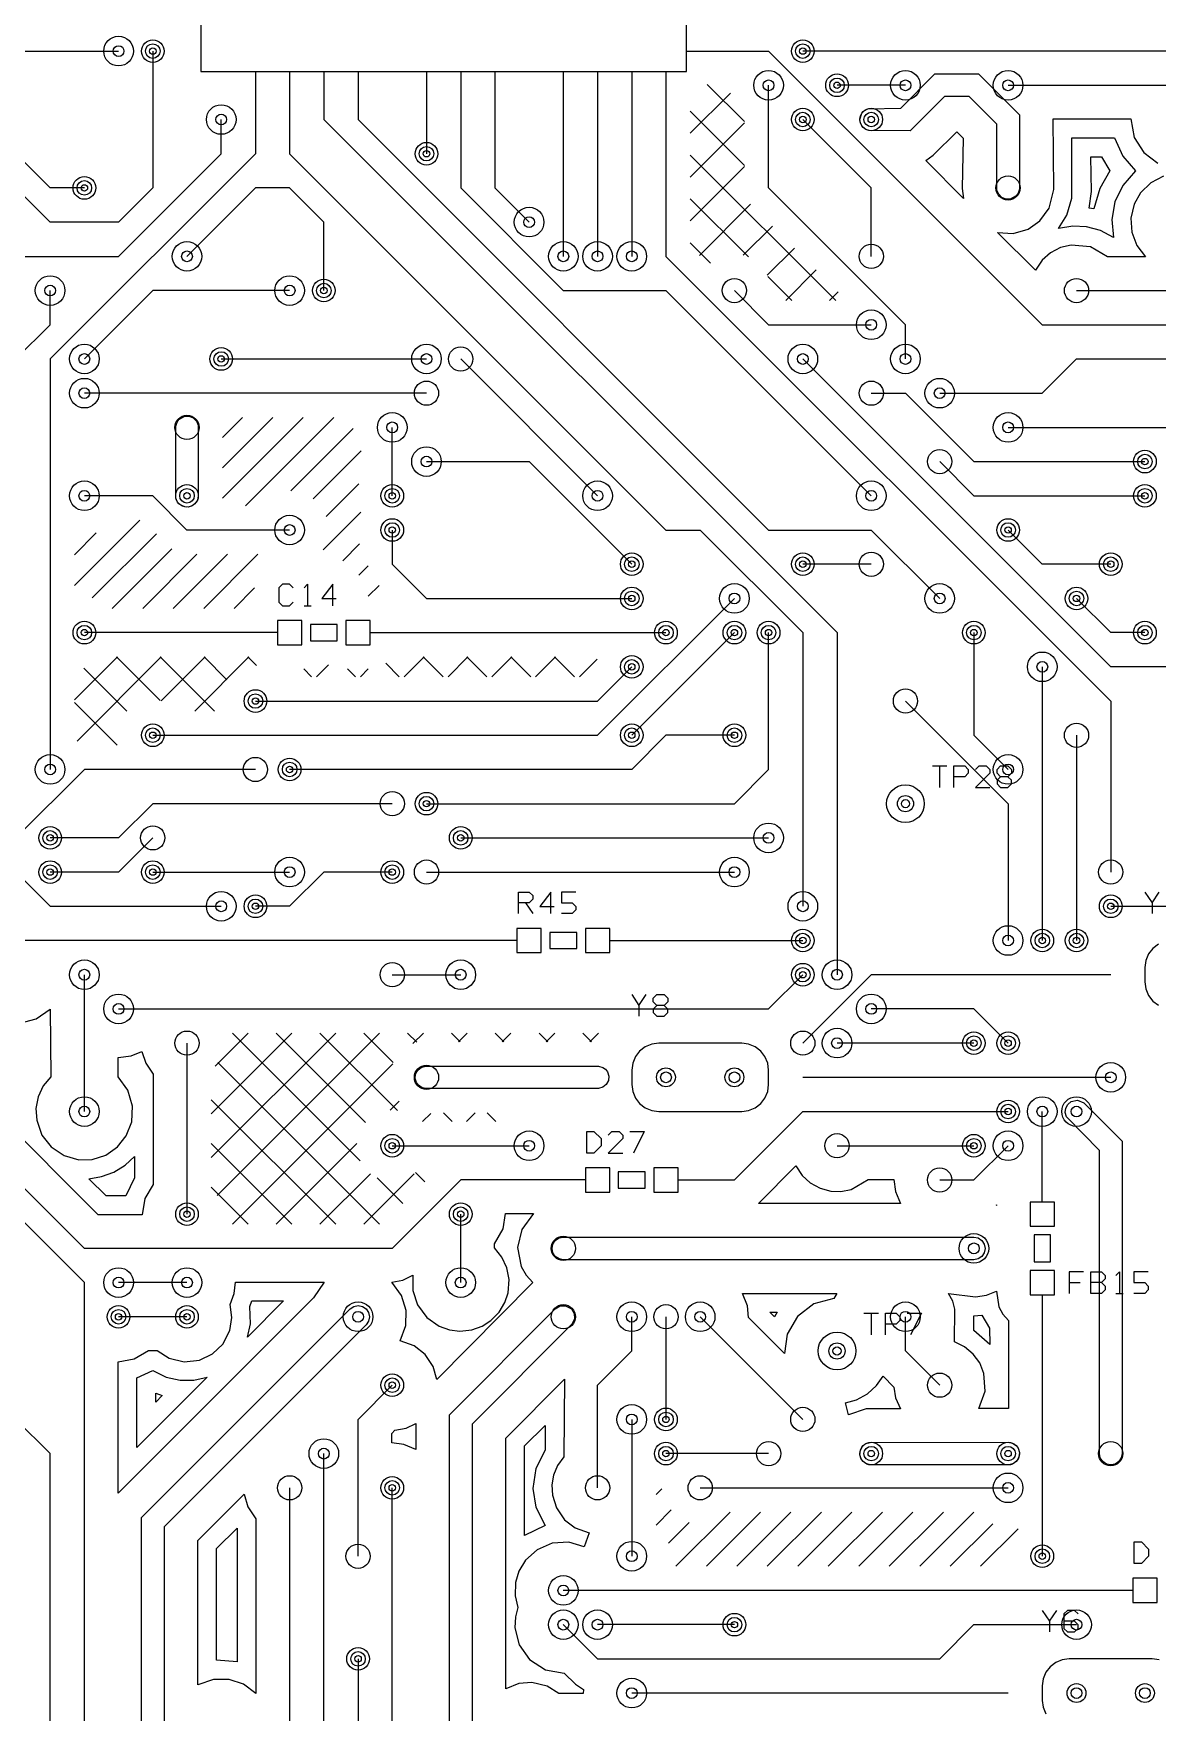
# Model space of a CAD drawing. Extents: x 7 to 280, y 7 to 360.
# Drawn here: x 183.5 to 225.3, y 109.8 to 172.1 of the extents above; entities that cross this region are included whole.
import ezdxf

# ---------------------------------------------------------------- set-up
doc = ezdxf.new("R2010")
doc.units = 0
doc.layers.add('SCORE', color=5, linetype='CONTINUOUS')

msp = doc.modelspace()

# ---------------------------------------------------------------- linework, layer by layer
at = {"layer": 'SCORE'}
for p, q in [((189.738, 188.722), (189.738, 170.688)), ((207.772, 170.688), (207.772, 188.722)), ((182.88, 171.45), (186.69, 171.45)), ((187.96, 171.45), (187.96, 166.37)), ((207.772, 171.45), (209.55, 171.45)), ((209.55, 171.45), (210.82, 171.45)), ((210.82, 171.45), (220.98, 161.29)), ((228.6, 171.45), (212.09, 171.45)), ((189.738, 170.688), (207.772, 170.688)), ((191.77, 170.688), (191.77, 168.91)), ((193.04, 170.688), (193.04, 168.91)), ((194.31, 170.688), (194.31, 168.91)), ((195.58, 170.688), (195.58, 168.91)), ((198.12, 170.688), (198.12, 168.91)), ((199.39, 170.688), (199.39, 168.91)), ((200.66, 170.688), (200.66, 168.91)), ((203.2, 170.688), (203.2, 168.91)), ((204.47, 170.688), (204.47, 168.91)), ((205.74, 170.688), (205.74, 168.91)), ((207.01, 170.688), (207.01, 168.91)), ((208.5375, 170.2158), (209.92, 168.8332)), ((210.82, 166.37), (210.82, 170.18)), ((215.9, 170.18), (213.36, 170.18)), ((215.726, 169.33), (216.996, 170.6)), ((216.996, 170.6), (218.614, 170.6)), ((218.614, 170.6), (220.13, 169.084)), ((219.71, 170.18), (228.6, 170.18)), ((207.91, 168.4022), (209.3996, 169.8918)), ((217.344, 169.76), (216.074, 168.49)), ((218.266, 169.76), (217.344, 169.76)), ((219.29, 168.736), (218.266, 169.76)), ((207.91, 169.2169), (209.92, 167.2069)), ((214.21, 168.91), (214.2808, 169.1433)), ((214.2808, 169.1433), (214.3636, 169.2347)), ((214.3636, 169.2347), (214.5081, 169.3119)), ((214.5081, 169.3119), (215.726, 169.33)), ((220.13, 169.084), (220.128, 166.3288)), ((221.4085, 166.3087), (221.3799, 168.93)), ((221.3799, 168.93), (224.2607, 168.93)), ((224.2607, 168.93), (224.3873, 168.2464)), ((184.15, 165.1), (180.34, 168.91)), ((184.15, 166.37), (181.61, 168.91)), ((190.5, 167.64), (190.5, 168.91)), ((191.77, 168.91), (191.77, 167.64)), ((193.04, 168.91), (193.04, 167.64)), ((194.31, 168.91), (213.36, 149.86)), ((195.58, 168.91), (210.82, 153.67)), ((198.12, 168.91), (198.12, 167.64)), ((199.39, 168.91), (199.39, 166.37)), ((200.66, 168.91), (200.66, 166.37)), ((203.2, 168.91), (203.2, 163.83)), ((204.47, 168.91), (204.47, 163.83)), ((205.74, 168.91), (205.74, 163.83)), ((207.01, 168.91), (207.01, 163.83)), ((207.91, 166.7758), (209.92, 168.7858)), ((214.63, 166.37), (212.09, 168.91)), ((214.2281, 168.7881), (214.21, 168.91)), ((214.3053, 168.6436), (214.2281, 168.7881)), ((214.432, 168.5396), (214.3053, 168.6436)), ((214.5481, 168.4981), (214.432, 168.5396)), ((216.074, 168.49), (214.5481, 168.4981)), ((216.9328, 167.5823), (217.805, 168.4533)), ((217.805, 168.4533), (218.0417, 168.2166)), ((219.2981, 166.2881), (219.29, 168.736)), ((218.0417, 168.2166), (218.0107, 166.343)), ((222.0802, 165.9961), (222.0794, 168.23)), ((222.0794, 168.23), (223.655, 168.23)), ((223.655, 168.23), (223.9669, 167.5439)), ((224.3873, 168.2464), (224.7449, 167.6816)), ((224.7449, 167.6816), (225.2663, 167.295)), ((191.77, 167.64), (184.15, 160.02)), ((186.69, 163.83), (190.5, 167.64)), ((193.04, 167.64), (207.01, 153.67)), ((207.91, 167.5905), (213.3105, 162.19)), ((207.91, 165.1495), (209.92, 167.1595)), ((216.6541, 167.3837), (216.9328, 167.5823)), ((218.0552, 165.9826), (216.6541, 167.3837)), ((222.8068, 166.24), (222.7789, 167.53)), ((222.7789, 167.53), (223.1736, 167.53)), ((223.1736, 167.53), (223.4896, 167.005)), ((223.9669, 167.5439), (224.4421, 167.005)), ((223.4896, 167.005), (223.1145, 166.3493)), ((223.9669, 166.4661), (223.6761, 165.8513)), ((224.4421, 167.005), (223.9669, 166.4661)), ((225.0098, 166.5613), (224.6308, 166.1935)), ((225.4792, 166.8032), (225.0098, 166.5613)), ((185.42, 166.37), (184.15, 166.37)), ((187.96, 166.37), (186.69, 165.1)), ((191.77, 166.37), (189.23, 163.83)), ((193.04, 166.37), (191.77, 166.37)), ((194.31, 165.1), (193.04, 166.37)), ((199.39, 166.37), (203.2, 162.56)), ((200.66, 166.37), (201.93, 165.1)), ((207.91, 165.9642), (210.0684, 163.8058)), ((215.9, 161.29), (210.82, 166.37)), ((214.63, 163.83), (214.63, 166.37)), ((218.0107, 166.343), (218.0552, 165.9826)), ((219.3608, 166.1367), (219.2981, 166.2881)), ((219.4767, 166.0208), (219.3608, 166.1367)), ((219.6281, 165.9581), (219.4767, 166.0208)), ((219.7919, 165.9581), (219.6281, 165.9581)), ((220.007, 166.073), (219.7919, 165.9581)), ((220.0804, 166.172), (220.007, 166.073)), ((220.128, 166.3288), (220.0804, 166.172)), ((221.2369, 165.6234), (221.4085, 166.3087)), ((221.8885, 165.3641), (222.0802, 165.9961)), ((222.7183, 165.6239), (222.8068, 166.24)), ((223.1145, 166.3493), (222.8984, 165.5906)), ((223.6761, 165.8513), (223.5623, 165.1957)), ((224.6308, 166.1935), (224.3873, 165.7636)), ((208.2498, 163.863), (210.1533, 165.7664)), ((220.8925, 165.1493), (221.2369, 165.6234)), ((221.5773, 164.8632), (221.8885, 165.3641)), ((222.8984, 165.5906), (222.7183, 165.6239)), ((223.5623, 165.1957), (223.6278, 164.5242)), ((224.3873, 165.7636), (224.2667, 165.2495)), ((224.2667, 165.2495), (224.3005, 164.7225)), ((186.69, 165.1), (184.15, 165.1)), ((194.31, 162.56), (194.31, 165.1)), ((209.8814, 163.8681), (210.9652, 164.952)), ((219.3226, 164.7152), (219.9034, 164.6815)), ((220.7258, 163.3119), (219.3226, 164.7152)), ((219.9034, 164.6815), (220.4566, 164.8431)), ((220.4566, 164.8431), (220.8925, 165.1493)), ((222.1102, 164.9555), (221.5773, 164.8632)), ((222.6239, 164.9302), (222.1102, 164.9555)), ((223.1433, 164.787), (222.6239, 164.9302)), ((223.6278, 164.5242), (223.1433, 164.787)), ((224.3005, 164.7225), (224.4858, 164.228)), ((207.91, 164.3378), (208.6671, 163.5807)), ((210.772, 163.1325), (211.7784, 164.1388)), ((221.2835, 163.958), (220.976, 163.6849)), ((221.6567, 164.1527), (221.2835, 163.958)), ((222.0566, 164.2485), (221.6567, 164.1527)), ((222.7691, 164.1783), (222.0566, 164.2485)), ((223.4015, 163.81), (222.7691, 164.1783)), ((224.4858, 164.228), (224.8054, 163.81)), ((182.06, 163.83), (184.15, 163.83)), ((184.15, 163.83), (186.69, 163.83)), ((207.01, 163.83), (223.52, 147.32)), ((211.4559, 162.19), (212.5916, 163.3256)), ((220.976, 163.6849), (220.7258, 163.3119)), ((224.8054, 163.81), (223.4015, 163.81)), ((210.7958, 163.0784), (211.6842, 162.19)), ((184.15, 161.29), (184.15, 162.56)), ((187.96, 162.56), (185.42, 160.02)), ((193.04, 162.56), (187.96, 162.56)), ((203.2, 162.56), (207.01, 162.56)), ((207.01, 162.56), (214.63, 154.94)), ((209.55, 162.56), (210.82, 161.29)), ((213.0823, 162.19), (213.4047, 162.5125)), ((222.25, 162.56), (229.87, 162.56)), ((182.88, 160.02), (184.15, 161.29)), ((210.82, 161.29), (214.63, 161.29)), ((215.9, 160.02), (215.9, 161.29)), ((220.98, 161.29), (233.68, 161.29)), ((184.15, 160.02), (184.15, 144.78)), ((190.5, 160.02), (198.12, 160.02)), ((199.39, 160.02), (204.47, 154.94)), ((223.52, 148.59), (212.09, 160.02)), ((220.98, 158.75), (222.25, 160.02)), ((222.25, 160.02), (226.06, 160.02)), ((198.12, 158.75), (185.42, 158.75)), ((214.63, 158.75), (215.9, 158.75)), ((215.9, 158.75), (218.44, 156.21)), ((217.17, 158.75), (220.98, 158.75)), ((188.8596, 157.678), (188.933, 157.777)), ((188.933, 157.777), (189.1481, 157.8919)), ((189.1481, 157.8919), (189.3119, 157.8919)), ((189.3119, 157.8919), (189.4633, 157.8292)), ((189.4633, 157.8292), (189.5792, 157.7133)), ((189.5792, 157.7133), (189.6419, 157.5619)), ((190.5433, 157.1088), (191.2845, 157.85)), ((190.5465, 154.8493), (193.5472, 157.85)), ((190.5468, 155.9809), (192.4159, 157.85)), ((191.3986, 154.57), (194.6786, 157.85)), ((188.812, 157.5212), (188.8596, 157.678)), ((188.8181, 154.8581), (188.812, 157.5212)), ((189.6419, 157.5619), (189.65, 154.94)), ((193.079, 155.119), (195.401, 157.441)), ((196.85, 154.94), (196.85, 157.48)), ((219.71, 157.48), (226.06, 157.48)), ((193.9161, 154.8247), (195.6953, 156.6039)), ((198.12, 156.21), (201.93, 156.21)), ((201.93, 156.21), (205.74, 152.4)), ((217.17, 156.21), (218.44, 154.94)), ((218.44, 156.21), (224.79, 156.21)), ((194.3984, 154.1757), (195.6079, 155.3851)), ((187.96, 154.94), (185.42, 154.94)), ((189.23, 153.67), (187.96, 154.94)), ((188.8808, 154.7067), (188.8181, 154.8581)), ((188.9967, 154.5908), (188.8808, 154.7067)), ((189.1481, 154.5281), (188.9967, 154.5908)), ((189.527, 154.643), (189.428, 154.5696)), ((189.618, 154.7793), (189.527, 154.643)), ((189.65, 154.94), (189.618, 154.7793)), ((218.44, 154.94), (224.79, 154.94)), ((185.05, 151.6155), (187.4745, 154.04)), ((189.2712, 154.522), (189.1481, 154.5281)), ((189.428, 154.5696), (189.2712, 154.522)), ((194.2894, 152.9353), (195.6815, 154.3274)), ((185.05, 152.7469), (185.8629, 153.5598)), ((185.7126, 151.1468), (188.0965, 153.5307)), ((193.04, 153.67), (189.23, 153.67)), ((196.85, 153.67), (196.85, 152.4)), ((207.01, 153.67), (208.28, 153.67)), ((208.28, 153.67), (212.09, 149.86)), ((210.82, 153.67), (214.63, 153.67)), ((214.63, 153.67), (217.17, 151.13)), ((220.98, 152.4), (219.71, 153.67)), ((186.4572, 150.76), (188.6662, 152.969)), ((187.5886, 150.76), (189.5986, 152.77)), ((188.72, 150.76), (190.73, 152.77)), ((189.8513, 150.76), (191.8613, 152.77)), ((195.0126, 152.5272), (195.6368, 153.1513)), ((195.6093, 151.9925), (195.9527, 152.3359)), ((196.85, 152.4), (198.12, 151.13)), ((214.63, 152.4), (212.09, 152.4)), ((223.52, 152.4), (220.98, 152.4)), ((190.9827, 150.76), (191.74, 151.5173)), ((192.7733, 151.66), (192.64, 151.5267)), ((192.64, 151.5267), (192.64, 150.9933)), ((193.04, 151.66), (192.7733, 151.66)), ((193.1733, 151.5267), (193.04, 151.66)), ((193.5733, 151.5267), (193.7067, 151.66)), ((193.7067, 151.66), (193.7067, 150.86)), ((194.64, 151.66), (194.24, 151.1267)), ((194.64, 150.86), (194.64, 151.66)), ((195.9582, 151.21), (196.3627, 151.6145)), ((192.64, 150.9933), (192.7733, 150.86)), ((192.7733, 150.86), (193.04, 150.86)), ((193.04, 150.86), (193.1733, 150.9933)), ((193.5733, 150.86), (193.84, 150.86)), ((194.24, 151.1267), (194.7733, 151.1267)), ((198.12, 151.13), (205.74, 151.13)), ((204.47, 146.05), (209.55, 151.13)), ((223.52, 149.86), (222.25, 151.13)), ((193.49, 150.31), (192.59, 150.31)), ((192.59, 150.31), (192.59, 149.41)), ((193.49, 149.41), (193.49, 150.31)), ((196.03, 150.31), (195.13, 150.31)), ((195.13, 150.31), (195.13, 149.41)), ((196.03, 149.41), (196.03, 150.31)), ((190.5, 149.86), (185.42, 149.86)), ((192.59, 149.86), (190.5, 149.86)), ((194.81, 150.16), (193.81, 150.16)), ((193.81, 150.16), (193.81, 149.56)), ((194.81, 149.56), (194.81, 150.16)), ((196.03, 149.86), (198.12, 149.86)), ((198.12, 149.86), (207.01, 149.86)), ((205.74, 146.05), (209.55, 149.86)), ((210.82, 144.78), (210.82, 149.86)), ((212.09, 149.86), (212.09, 139.7)), ((213.36, 149.86), (213.36, 137.16)), ((218.44, 149.86), (218.44, 146.05)), ((224.79, 149.86), (223.52, 149.86)), ((192.59, 149.41), (193.49, 149.41)), ((193.81, 149.56), (194.81, 149.56)), ((195.13, 149.41), (196.03, 149.41)), ((185.05, 147.3615), (186.6485, 148.96)), ((185.147, 145.8322), (188.2748, 148.96)), ((185.4046, 148.5407), (186.9951, 146.9502)), ((186.6116, 148.96), (188.2302, 147.3414)), ((188.238, 148.96), (190.248, 146.95)), ((188.273, 147.3319), (189.9012, 148.96)), ((189.5175, 146.95), (191.5275, 148.96)), ((189.8643, 148.96), (190.7136, 148.1107)), ((191.4907, 148.96), (191.8117, 148.639)), ((193.5637, 148.5133), (193.857, 148.22)), ((194.0402, 148.22), (194.4802, 148.66)), ((195.1933, 148.51), (195.4833, 148.22)), ((195.6665, 148.22), (195.9565, 148.51)), ((196.6086, 148.7211), (197.1097, 148.22)), ((197.2929, 148.22), (198.0329, 148.96)), ((197.996, 148.96), (198.736, 148.22)), ((198.9192, 148.22), (199.6592, 148.96)), ((199.6224, 148.96), (200.3624, 148.22)), ((200.5456, 148.22), (201.2856, 148.96)), ((201.2487, 148.96), (201.9887, 148.22)), ((202.1719, 148.22), (202.9119, 148.96)), ((202.8751, 148.96), (203.6151, 148.22)), ((203.7983, 148.22), (204.4511, 148.8728)), ((204.47, 147.32), (205.74, 148.59)), ((220.98, 148.59), (220.98, 138.43)), ((232.41, 148.59), (223.52, 148.59)), ((176.53, 147.32), (184.15, 139.7)), ((185.05, 147.2689), (186.6389, 145.68)), ((191.77, 147.32), (204.47, 147.32)), ((215.9, 147.32), (219.71, 143.51)), ((223.52, 147.32), (223.52, 140.97)), ((187.96, 146.05), (204.47, 146.05)), ((207.01, 146.05), (205.74, 144.78)), ((209.55, 146.05), (207.01, 146.05)), ((218.44, 146.05), (219.71, 144.78)), ((222.25, 146.05), (222.25, 138.43)), ((185.42, 144.78), (182.88, 142.24)), ((191.77, 144.78), (185.42, 144.78)), ((205.74, 144.78), (193.04, 144.78)), ((209.55, 143.51), (210.82, 144.78)), ((216.9, 144.91), (217.4333, 144.91)), ((217.1667, 144.91), (217.1667, 144.11)), ((217.7, 144.11), (217.7, 144.91)), ((217.7, 144.91), (218.1, 144.91)), ((218.1, 144.91), (218.2333, 144.7767)), ((218.2333, 144.6433), (218.1, 144.51)), ((218.2333, 144.7767), (218.2333, 144.6433)), ((218.5, 144.7767), (218.6333, 144.91)), ((219.0333, 144.6433), (218.5, 144.11)), ((218.6333, 144.91), (218.9, 144.91)), ((218.9, 144.91), (219.0333, 144.7767)), ((219.0333, 144.7767), (219.0333, 144.6433)), ((219.3, 144.7767), (219.4333, 144.91)), ((219.3, 144.6433), (219.3, 144.7767)), ((219.4333, 144.51), (219.3, 144.6433)), ((219.4333, 144.91), (219.7, 144.91)), ((219.7, 144.91), (219.8333, 144.7767)), ((219.8333, 144.6433), (219.7, 144.51)), ((219.8333, 144.7767), (219.8333, 144.6433)), ((218.1, 144.51), (217.7, 144.51)), ((218.5, 144.11), (219.0333, 144.11)), ((219.4333, 144.51), (219.3, 144.3767)), ((219.3, 144.3767), (219.3, 144.2433)), ((219.3, 144.2433), (219.4333, 144.11)), ((219.7, 144.51), (219.4333, 144.51)), ((219.4333, 144.11), (219.7, 144.11)), ((219.8333, 144.3767), (219.7, 144.51)), ((219.7, 144.11), (219.8333, 144.2433)), ((219.8333, 144.2433), (219.8333, 144.3767)), ((187.96, 143.51), (186.69, 142.24)), ((196.85, 143.51), (187.96, 143.51)), ((198.12, 143.51), (209.55, 143.51)), ((219.71, 143.51), (219.71, 138.43)), ((186.69, 142.24), (184.15, 142.24)), ((187.96, 142.24), (186.69, 140.97)), ((199.39, 142.24), (210.82, 142.24)), ((186.69, 140.97), (184.15, 140.97)), ((187.96, 140.97), (193.04, 140.97)), ((194.31, 140.97), (193.04, 139.7)), ((196.85, 140.97), (194.31, 140.97)), ((198.12, 140.97), (209.55, 140.97)), ((184.15, 139.7), (190.5, 139.7)), ((193.04, 139.7), (191.77, 139.7)), ((201.53, 139.43), (201.53, 140.23)), ((201.53, 140.23), (201.93, 140.23)), ((201.93, 139.83), (201.53, 139.83)), ((201.7967, 139.83), (202.0633, 139.43)), ((201.93, 140.23), (202.0633, 140.0967)), ((202.0633, 139.9633), (201.93, 139.83)), ((202.0633, 140.0967), (202.0633, 139.9633)), ((202.73, 140.23), (202.33, 139.6967)), ((202.33, 139.6967), (202.8633, 139.6967)), ((202.73, 139.43), (202.73, 140.23)), ((203.6633, 140.23), (203.13, 140.23)), ((203.13, 140.23), (203.13, 139.83)), ((203.13, 139.83), (203.53, 139.83)), ((203.53, 139.83), (203.6633, 139.6967)), ((203.6633, 139.6967), (203.6633, 139.5633)), ((223.52, 139.7), (226.06, 139.7)), ((224.79, 140.23), (225.0567, 139.83)), ((225.0567, 139.83), (225.3233, 140.23)), ((225.0567, 139.83), (225.0567, 139.43)), ((203.53, 139.43), (203.13, 139.43)), ((203.6633, 139.5633), (203.53, 139.43)), ((185.42, 125.73), (172.72, 138.43)), ((199.39, 138.43), (176.53, 138.43)), ((201.48, 138.43), (199.39, 138.43)), ((202.38, 138.88), (201.48, 138.88)), ((201.48, 138.88), (201.48, 137.98)), ((202.38, 137.98), (202.38, 138.88)), ((203.7, 138.73), (202.7, 138.73)), ((202.7, 138.73), (202.7, 138.13)), ((203.7, 138.13), (203.7, 138.73)), ((204.92, 138.88), (204.02, 138.88)), ((204.02, 138.88), (204.02, 137.98)), ((204.92, 137.98), (204.92, 138.88)), ((204.92, 138.43), (207.01, 138.43)), ((207.01, 138.43), (212.09, 138.43)), ((201.48, 137.98), (202.38, 137.98)), ((202.7, 138.13), (203.7, 138.13)), ((204.02, 137.98), (204.92, 137.98)), ((224.924, 137.93), (224.8241, 137.6888)), ((225.0829, 138.1371), (224.924, 137.93)), ((225.29, 138.296), (225.0829, 138.1371)), ((185.42, 132.08), (185.42, 137.16)), ((196.85, 137.16), (199.39, 137.16)), ((210.82, 135.89), (212.09, 137.16)), ((214.63, 137.16), (212.09, 134.62)), ((223.52, 137.16), (214.63, 137.16)), ((224.8241, 137.6888), (224.79, 137.43)), ((224.79, 137.43), (224.79, 136.89)), ((224.79, 136.89), (224.8241, 136.6312)), ((224.8241, 136.6312), (224.924, 136.39)), ((185.42, 127), (176.53, 135.89)), ((183.6249, 135.5219), (184.15, 135.8854)), ((184.15, 135.8854), (184.17, 133.3745)), ((186.69, 135.89), (210.82, 135.89)), ((205.74, 136.42), (206.0067, 136.02)), ((206.0067, 136.02), (206.2733, 136.42)), ((206.0067, 136.02), (206.0067, 135.62)), ((206.54, 136.2867), (206.6733, 136.42)), ((206.54, 136.1533), (206.54, 136.2867)), ((206.6733, 136.02), (206.54, 136.1533)), ((206.6733, 136.02), (206.54, 135.8867)), ((206.54, 135.8867), (206.54, 135.7533)), ((206.6733, 136.42), (206.94, 136.42)), ((206.94, 136.02), (206.6733, 136.02)), ((206.94, 136.42), (207.0733, 136.2867)), ((207.0733, 136.1533), (206.94, 136.02)), ((207.0733, 135.8867), (206.94, 136.02)), ((207.0733, 136.2867), (207.0733, 136.1533)), ((207.0733, 135.7533), (207.0733, 135.8867)), ((218.44, 135.89), (214.63, 135.89)), ((219.71, 134.62), (218.44, 135.89)), ((224.924, 136.39), (225.0829, 136.1829)), ((225.0829, 136.1829), (225.29, 136.024)), ((185.9378, 128.25), (178.8079, 135.3799)), ((183.0295, 135.3667), (183.6249, 135.5219)), ((206.54, 135.7533), (206.6733, 135.62)), ((206.6733, 135.62), (206.94, 135.62)), ((206.94, 135.62), (207.0733, 135.7533)), ((190.13, 130.3694), (194.7506, 134.99)), ((190.13, 131.9957), (193.1243, 134.99)), ((190.2782, 133.7703), (191.4979, 134.99)), ((190.3519, 128.9649), (196.377, 134.99)), ((190.9133, 134.99), (195.6569, 130.2464)), ((192.5397, 134.99), (195.854, 131.6757)), ((194.166, 134.99), (197.0403, 132.1157)), ((195.7924, 134.99), (196.886, 133.8964)), ((197.4187, 134.99), (197.7584, 134.6503)), ((197.6144, 134.6011), (198.0033, 134.99)), ((199.045, 134.99), (199.3671, 134.668)), ((199.3076, 134.668), (199.6297, 134.99)), ((200.6714, 134.99), (200.9934, 134.668)), ((200.934, 134.668), (201.256, 134.99)), ((202.2977, 134.99), (202.6198, 134.668)), ((202.5603, 134.668), (202.8824, 134.99)), ((203.9241, 134.99), (204.2461, 134.668)), ((204.1867, 134.668), (204.5087, 134.99)), ((186.67, 134.0907), (187.1534, 134.1511)), ((186.67, 133.3745), (186.67, 134.0907)), ((187.1534, 134.1511), (187.5583, 134.3139)), ((187.5583, 134.3139), (187.7031, 133.8734)), ((189.23, 134.62), (189.23, 128.27)), ((205.874, 134.12), (205.7741, 133.8788)), ((206.0329, 134.3271), (205.874, 134.12)), ((206.24, 134.486), (206.0329, 134.3271)), ((206.4812, 134.5859), (206.24, 134.486)), ((206.74, 134.62), (206.4812, 134.5859)), ((209.82, 134.62), (206.74, 134.62)), ((210.0788, 134.5859), (209.82, 134.62)), ((210.32, 134.486), (210.0788, 134.5859)), ((210.5271, 134.3271), (210.32, 134.486)), ((210.686, 134.12), (210.5271, 134.3271)), ((210.7859, 133.8788), (210.686, 134.12)), ((218.44, 134.62), (213.36, 134.62)), ((187.7031, 133.8734), (187.98, 133.4685)), ((187.98, 133.4685), (187.98, 129.3768)), ((190.3736, 133.9034), (196.377, 127.9)), ((190.9133, 127.9), (196.8689, 133.8556)), ((197.702, 133.3088), (197.7181, 133.4719)), ((197.7181, 133.4719), (197.7953, 133.6164)), ((197.7953, 133.6164), (197.922, 133.7204)), ((197.922, 133.7204), (198.0788, 133.768)), ((198.0788, 133.768), (204.5112, 133.768)), ((204.5112, 133.768), (204.668, 133.7204)), ((204.668, 133.7204), (204.767, 133.647)), ((204.767, 133.647), (204.8404, 133.548)), ((204.8404, 133.548), (204.888, 133.3912)), ((204.888, 133.3912), (204.8719, 133.2281)), ((205.7741, 133.8788), (205.74, 133.62)), ((205.74, 133.62), (205.74, 133.08)), ((210.82, 133.62), (210.7859, 133.8788)), ((210.82, 133.08), (210.82, 133.62)), ((183.8905, 133.0282), (183.706, 132.6281)), ((184.17, 133.3745), (183.8905, 133.0282)), ((187.035, 132.8737), (186.67, 133.3745)), ((187.208, 132.2832), (187.035, 132.8737)), ((197.7496, 133.152), (197.702, 133.3088)), ((197.823, 133.053), (197.7496, 133.152)), ((197.9593, 132.962), (197.823, 133.053)), ((198.12, 132.93), (197.9593, 132.962)), ((204.5112, 132.932), (198.12, 132.93)), ((204.668, 132.9796), (204.5112, 132.932)), ((204.7947, 133.0836), (204.668, 132.9796)), ((204.8719, 133.2281), (204.7947, 133.0836)), ((205.74, 133.08), (205.7741, 132.8212)), ((205.7741, 132.8212), (205.874, 132.58)), ((210.686, 132.58), (210.7859, 132.8212)), ((210.7859, 132.8212), (210.82, 133.08)), ((212.09, 133.35), (223.52, 133.35)), ((183.706, 132.6281), (183.6242, 132.1952)), ((183.6242, 132.1952), (183.65, 131.7554)), ((187.1795, 131.7025), (187.208, 132.2832)), ((190.13, 132.5206), (194.7506, 127.9)), ((196.7667, 132.127), (197.1027, 132.4631)), ((205.874, 132.58), (206.0329, 132.3729)), ((206.0329, 132.3729), (206.24, 132.214)), ((206.24, 132.214), (206.4812, 132.1141)), ((210.0788, 132.1141), (210.32, 132.214)), ((210.32, 132.214), (210.5271, 132.3729)), ((210.5271, 132.3729), (210.686, 132.58)), ((221.832, 132.0388), (221.8481, 132.2019)), ((221.8481, 132.2019), (221.9253, 132.3464)), ((221.9253, 132.3464), (222.052, 132.4504)), ((222.052, 132.4504), (222.2912, 132.498)), ((222.2912, 132.498), (222.5164, 132.4047)), ((222.5164, 132.4047), (223.94, 130.984)), ((183.65, 131.7554), (183.8458, 131.208)), ((186.9772, 131.1781), (187.1795, 131.7025)), ((197.976, 131.71), (198.2755, 132.0094)), ((198.7522, 132.0302), (199.0724, 131.71)), ((199.6024, 131.71), (199.9229, 132.0306)), ((200.378, 132.0307), (200.6987, 131.71)), ((206.4812, 132.1141), (206.74, 132.08)), ((206.74, 132.08), (209.82, 132.08)), ((209.55, 129.54), (212.09, 132.08)), ((209.82, 132.08), (210.0788, 132.1141)), ((212.09, 132.08), (219.71, 132.08)), ((220.98, 130.81), (220.98, 132.08)), ((221.8796, 131.882), (221.832, 132.0388)), ((223.1, 130.636), (221.8796, 131.882)), ((183.8458, 131.208), (184.1916, 130.7649)), ((186.6484, 130.7649), (186.9772, 131.1781)), ((190.13, 130.8943), (193.1243, 127.9)), ((192.5397, 127.9), (195.533, 130.8933)), ((204.07, 130.54), (204.07, 131.34)), ((204.07, 131.34), (204.3367, 131.34)), ((204.3367, 131.34), (204.6033, 131.0733)), ((204.6033, 131.0733), (204.6033, 130.8067)), ((204.87, 131.2067), (205.0033, 131.34)), ((205.4033, 131.0733), (204.87, 130.54)), ((205.0033, 131.34), (205.27, 131.34)), ((205.27, 131.34), (205.4033, 131.2067)), ((205.4033, 131.2067), (205.4033, 131.0733)), ((205.67, 131.34), (206.2033, 131.34)), ((206.2033, 131.34), (205.8033, 130.54)), ((223.94, 130.984), (223.94, 119.38)), ((184.1916, 130.7649), (184.6751, 130.4419)), ((184.6751, 130.4419), (185.2168, 130.292)), ((185.2168, 130.292), (185.7107, 130.3041)), ((185.7107, 130.3041), (186.2137, 130.465)), ((186.2137, 130.465), (186.6484, 130.7649)), ((186.9305, 130.0886), (187.28, 130.4105)), ((187.28, 130.4105), (187.28, 129.6159)), ((196.85, 130.81), (201.93, 130.81)), ((204.3367, 130.54), (204.07, 130.54)), ((204.6033, 130.8067), (204.3367, 130.54)), ((204.87, 130.54), (205.4033, 130.54)), ((213.36, 130.81), (218.44, 130.81)), ((218.44, 129.54), (219.71, 130.81)), ((220.98, 128.72), (220.98, 130.81)), ((223.1, 119.38), (223.1, 130.636)), ((185.5911, 129.5866), (186.0535, 129.6621)), ((186.0535, 129.6621), (186.513, 129.8322)), ((186.513, 129.8322), (186.9305, 130.0886)), ((194.166, 127.9), (196.0368, 129.7708)), ((195.7924, 127.9), (197.6627, 129.7704)), ((197.7157, 129.814), (198.0534, 129.4762)), ((204.92, 129.99), (204.02, 129.99)), ((204.02, 129.99), (204.02, 129.09)), ((204.92, 129.09), (204.92, 129.99)), ((206.24, 129.84), (205.24, 129.84)), ((205.24, 129.84), (205.24, 129.24)), ((206.24, 129.24), (206.24, 129.84)), ((207.46, 129.99), (206.56, 129.99)), ((206.56, 129.99), (206.56, 129.09)), ((207.46, 129.09), (207.46, 129.99)), ((210.4478, 128.67), (211.8358, 130.0581)), ((211.8358, 130.0581), (212.0635, 129.7111)), ((212.0635, 129.7111), (212.3654, 129.4318)), ((186.2277, 128.95), (185.5911, 129.5866)), ((187.28, 129.6159), (186.9603, 128.95)), ((187.98, 129.3768), (187.665, 128.8518)), ((190.13, 129.2679), (191.4979, 127.9)), ((196.2864, 129.6169), (197.2403, 128.6631)), ((199.39, 129.54), (196.85, 127)), ((201.93, 129.54), (199.39, 129.54)), ((204.02, 129.54), (201.93, 129.54)), ((204.02, 129.09), (204.92, 129.09)), ((205.24, 129.24), (206.24, 129.24)), ((206.56, 129.09), (207.46, 129.09)), ((207.46, 129.54), (209.55, 129.54)), ((212.3654, 129.4318), (212.7346, 129.2297)), ((212.7346, 129.2297), (213.1325, 129.1257)), ((213.1325, 129.1257), (213.4997, 129.1162)), ((213.4997, 129.1162), (213.8791, 129.1917)), ((213.8791, 129.1917), (214.5115, 129.56)), ((214.5115, 129.56), (215.4707, 129.56)), ((215.4707, 129.56), (215.5268, 129.1056)), ((215.5268, 129.1056), (215.7101, 128.67)), ((217.17, 129.54), (218.44, 129.54)), ((186.9603, 128.95), (186.2277, 128.95)), ((187.665, 128.8518), (187.5607, 128.25)), ((215.7101, 128.67), (210.4478, 128.67)), ((219.2634, 128.6001), (219.28, 128.6152)), ((219.28, 128.5913), (219.2634, 128.6001)), ((219.28, 128.6152), (219.28, 128.5913)), ((221.43, 128.72), (220.53, 128.72)), ((220.53, 128.72), (220.53, 127.82)), ((221.43, 127.82), (221.43, 128.72)), ((187.5607, 128.25), (185.9378, 128.25)), ((199.39, 125.73), (199.39, 128.27)), ((200.9688, 127.727), (201.0593, 128.29)), ((201.0593, 128.29), (202.0936, 128.29)), ((202.0936, 128.29), (201.6543, 127.7067)), ((220.53, 127.82), (221.43, 127.82)), ((200.64, 127.1632), (200.9688, 127.727)), ((200.64, 127.0245), (200.64, 127.1632)), ((201.6543, 127.7067), (201.5007, 127.027)), ((202.78, 127), (202.812, 127.1607)), ((202.812, 127.1607), (202.903, 127.297)), ((202.903, 127.297), (203.0393, 127.388)), ((203.0393, 127.388), (203.2, 127.42)), ((203.2, 127.42), (218.44, 127.42)), ((218.44, 127.42), (218.6007, 127.388)), ((218.6007, 127.388), (218.737, 127.297)), ((218.737, 127.297), (218.828, 127.1607)), ((218.828, 127.1607), (218.86, 127)), ((221.28, 127.5), (220.68, 127.5)), ((220.68, 127.5), (220.68, 126.5)), ((221.28, 126.5), (221.28, 127.5)), ((196.85, 127), (185.42, 127)), ((200.9195, 126.6782), (200.64, 127.0245)), ((201.104, 126.2781), (200.9195, 126.6782)), ((201.5007, 127.027), (201.6403, 126.3248)), ((202.812, 126.8393), (202.78, 127)), ((202.903, 126.703), (202.812, 126.8393)), ((203.0393, 126.612), (202.903, 126.703)), ((203.2, 126.58), (203.0393, 126.612)), ((218.44, 126.58), (203.2, 126.58)), ((218.6007, 126.612), (218.44, 126.58)), ((218.737, 126.703), (218.6007, 126.612)), ((218.828, 126.8393), (218.737, 126.703)), ((218.86, 127), (218.828, 126.8393)), ((197.2455, 125.8146), (197.6125, 126.0101)), ((197.6125, 126.0101), (197.6141, 125.4393)), ((201.1858, 125.8452), (201.104, 126.2781)), ((201.6403, 126.3248), (201.8218, 126.0054)), ((201.8218, 126.0054), (202.0706, 125.73)), ((221.43, 126.18), (220.53, 126.18)), ((220.53, 126.18), (220.53, 125.28)), ((220.68, 126.5), (221.28, 126.5)), ((221.43, 125.28), (221.43, 126.18)), ((222.5133, 126.13), (221.98, 126.13)), ((221.98, 126.13), (221.98, 125.33)), ((222.78, 125.33), (222.78, 126.13)), ((222.78, 126.13), (223.18, 126.13)), ((223.18, 126.13), (223.3133, 125.9967)), ((223.3133, 125.9967), (223.3133, 125.8633)), ((223.7133, 125.9967), (223.8467, 126.13)), ((223.8467, 126.13), (223.8467, 125.33)), ((224.9133, 126.13), (224.38, 126.13)), ((224.38, 126.13), (224.38, 125.73)), ((185.42, 105.41), (185.42, 125.73)), ((189.23, 125.73), (186.69, 125.73)), ((190.8356, 124.9176), (190.982, 125.319)), ((190.982, 125.319), (191.0293, 125.7485)), ((191.0293, 125.7485), (194.3247, 125.7494)), ((194.3247, 125.7494), (193.9253, 125.167)), ((196.8347, 125.75), (197.2455, 125.8146)), ((197.195, 125.2537), (196.8347, 125.75)), ((197.6141, 125.4393), (197.7904, 124.9056)), ((202.0706, 125.73), (198.5065, 122.1282)), ((201.0281, 124.9851), (201.1495, 125.3525)), ((201.1495, 125.3525), (201.1858, 125.8452)), ((209.8552, 125.33), (213.3534, 125.33)), ((210.032, 124.871), (209.8552, 125.33)), ((213.3534, 125.33), (213.2359, 125.1354)), ((217.6605, 125.0363), (217.4999, 125.33)), ((217.4999, 125.33), (218.5013, 125.2015)), ((218.9034, 125.2611), (219.28, 125.4087)), ((219.28, 125.4087), (219.3628, 124.8337)), ((221.98, 125.73), (222.38, 125.73)), ((223.18, 125.73), (222.78, 125.73)), ((223.18, 125.33), (222.78, 125.33)), ((223.3133, 125.8633), (223.18, 125.73)), ((223.18, 125.73), (223.3133, 125.5967)), ((223.3133, 125.4633), (223.18, 125.33)), ((223.3133, 125.5967), (223.3133, 125.4633)), ((223.7133, 125.33), (223.98, 125.33)), ((224.38, 125.73), (224.78, 125.73)), ((224.78, 125.33), (224.38, 125.33)), ((224.78, 125.73), (224.9133, 125.5967)), ((224.9133, 125.4633), (224.78, 125.33)), ((224.9133, 125.5967), (224.9133, 125.4633)), ((193.9253, 125.167), (186.67, 117.9117)), ((187.54, 117.014), (195.283, 124.757)), ((190.8993, 124.433), (190.8356, 124.9176)), ((192.8173, 125.049), (191.477, 123.7087)), ((191.5677, 124.8459), (191.6346, 125.0487)), ((191.5853, 124.2009), (191.5677, 124.8459)), ((191.6346, 125.0487), (192.8173, 125.049)), ((195.283, 124.757), (195.4193, 124.848)), ((195.4193, 124.848), (195.58, 124.88)), ((195.58, 124.88), (195.7407, 124.848)), ((195.7407, 124.848), (195.877, 124.757)), ((195.877, 124.757), (195.968, 124.6207)), ((197.3638, 124.6973), (197.195, 125.2537)), ((197.35, 124.1354), (197.3638, 124.6973)), ((197.7904, 124.9056), (198.1368, 124.4386)), ((198.97, 120.824), (202.903, 124.757)), ((200.8192, 124.6365), (201.0281, 124.9851)), ((202.903, 124.757), (203.0781, 124.8619)), ((203.0781, 124.8619), (203.2819, 124.8719)), ((203.2819, 124.8719), (203.497, 124.757)), ((203.497, 124.757), (203.6019, 124.5819)), ((210.0792, 124.4285), (210.032, 124.871)), ((212.4956, 124.9373), (211.8927, 124.4735)), ((213.2359, 125.1354), (212.4956, 124.9373)), ((217.7331, 124.7466), (217.6605, 125.0363)), ((217.7152, 123.5297), (217.7331, 124.7466)), ((218.5013, 125.2015), (218.9034, 125.2611)), ((219.3628, 124.8337), (219.5104, 124.5574)), ((220.53, 125.28), (221.43, 125.28)), ((220.98, 125.28), (220.98, 123.19)), ((189.23, 124.46), (186.69, 124.46)), ((195.877, 124.163), (188.38, 116.666)), ((190.8196, 123.9496), (190.8993, 124.433)), ((191.477, 123.7087), (191.5853, 124.2009)), ((195.968, 124.2993), (195.877, 124.163)), ((195.968, 124.6207), (196, 124.46)), ((196, 124.46), (195.968, 124.2993)), ((197.1406, 123.564), (197.35, 124.1354)), ((198.1368, 124.4386), (198.5963, 124.115)), ((198.5963, 124.115), (198.979, 123.978)), ((199.801, 123.978), (200.1837, 124.115)), ((203.5247, 124.1936), (199.81, 120.476)), ((200.1837, 124.115), (200.5106, 124.322)), ((200.5106, 124.322), (200.8192, 124.6365)), ((203.6119, 124.3781), (203.5247, 124.1936)), ((203.6019, 124.5819), (203.6119, 124.3781)), ((205.74, 123.19), (205.74, 124.46)), ((207.01, 124.46), (207.01, 120.65)), ((212.09, 120.65), (208.28, 124.46)), ((211.4132, 123.0946), (210.0792, 124.4285)), ((211.0358, 124.4619), (210.8677, 124.63)), ((210.8677, 124.63), (211.1362, 124.63)), ((211.1362, 124.63), (211.0358, 124.4619)), ((211.8927, 124.4735), (211.5132, 123.8143)), ((214.36, 124.59), (214.8933, 124.59)), ((214.6267, 124.59), (214.6267, 123.79)), ((215.16, 123.79), (215.16, 124.59)), ((215.16, 124.59), (215.56, 124.59)), ((215.56, 124.19), (215.16, 124.19)), ((215.56, 124.59), (215.6933, 124.4567)), ((215.6933, 124.3233), (215.56, 124.19)), ((215.6933, 124.4567), (215.6933, 124.3233)), ((215.9, 123.19), (215.9, 124.46)), ((215.96, 124.59), (216.4933, 124.59)), ((216.4933, 124.59), (216.0933, 123.79)), ((218.4433, 124.5007), (218.7366, 124.5184)), ((218.4433, 123.9535), (218.4433, 124.5007)), ((218.7366, 124.5184), (219.026, 124.0415)), ((219.026, 124.0415), (219.0288, 123.4371)), ((219.5104, 124.5574), (219.73, 124.3206)), ((219.73, 124.3206), (219.73, 121.0495)), ((190.1799, 123.087), (190.5587, 123.4489)), ((190.5587, 123.4489), (190.8196, 123.9496)), ((197.6607, 123.3795), (197.1406, 123.564)), ((198.979, 123.978), (199.363, 123.9307)), ((199.363, 123.9307), (199.801, 123.978)), ((211.5132, 123.8143), (211.4132, 123.0946)), ((218.0917, 123.3479), (217.7152, 123.5297)), ((219.0288, 123.4371), (218.4433, 123.9535)), ((186.67, 122.7907), (187.2718, 122.895)), ((186.67, 117.9117), (186.67, 122.7907)), ((187.2718, 122.895), (187.7968, 123.21)), ((187.7968, 123.21), (188.1232, 123.21)), ((188.1232, 123.21), (188.5662, 122.9281)), ((188.5662, 122.9281), (189.1275, 122.7935)), ((189.1275, 122.7935), (189.6888, 122.8547)), ((189.6888, 122.8547), (190.1799, 123.087)), ((198.0732, 123.0564), (197.6607, 123.3795)), ((198.368, 122.6152), (198.0732, 123.0564)), ((204.47, 121.92), (205.74, 123.19)), ((217.17, 121.92), (215.9, 123.19)), ((218.4144, 123.0776), (218.0917, 123.3479)), ((218.656, 122.7449), (218.4144, 123.0776)), ((220.98, 123.19), (220.98, 115.57)), ((187.37, 122.1903), (187.96, 122.4598)), ((189.9813, 122.213), (187.37, 119.6017)), ((187.37, 119.6017), (187.37, 122.1903)), ((187.96, 122.4598), (188.4511, 122.2221)), ((188.4511, 122.2221), (188.9709, 122.1047)), ((189.4891, 122.1047), (189.9813, 122.213)), ((198.5065, 122.1282), (198.368, 122.6152)), ((214.8273, 121.9065), (215.0694, 122.2528)), ((215.0694, 122.2528), (215.4719, 121.8503)), ((218.8132, 122.3544), (218.656, 122.7449)), ((218.8543, 121.6925), (218.8132, 122.3544)), ((188.07, 121.2916), (188.07, 121.6183)), ((188.07, 121.6183), (188.3101, 121.5317)), ((188.9709, 122.1047), (189.4891, 122.1047)), ((195.58, 120.65), (196.85, 121.92)), ((201.06, 119.9585), (203.2402, 122.1404)), ((203.2402, 122.1404), (203.22, 119.2615)), ((204.47, 118.11), (204.47, 121.92)), ((214.081, 121.3787), (214.4935, 121.604)), ((214.4935, 121.604), (214.8273, 121.9065)), ((215.4719, 121.8503), (215.536, 121.4525)), ((218.6296, 121.0496), (218.8543, 121.6925)), ((188.3101, 121.5317), (188.07, 121.2916)), ((213.6739, 121.2661), (214.081, 121.3787)), ((213.7811, 120.8176), (213.6739, 121.2661)), ((214.4395, 121.0387), (213.7811, 120.8176)), ((215.7111, 121.0484), (214.4395, 121.0387)), ((215.536, 121.4525), (215.7111, 121.0484)), ((219.73, 121.0495), (218.6296, 121.0496)), ((184.15, 119.38), (182.88, 120.65)), ((195.58, 115.57), (195.58, 120.65)), ((196.9512, 120.2535), (197.3604, 120.3304)), ((197.3604, 120.3304), (197.72, 120.495)), ((197.72, 120.495), (197.72, 119.535)), ((198.97, 103.044), (198.97, 120.824)), ((199.81, 120.476), (199.81, 102.696)), ((201.76, 119.6688), (202.52, 120.4293)), ((202.52, 120.4293), (202.52, 119.508)), ((205.74, 120.65), (205.74, 115.57)), ((196.83, 120.1322), (196.9512, 120.2535)), ((196.83, 119.7793), (196.83, 120.1322)), ((197.2756, 119.7245), (196.83, 119.7793)), ((197.72, 119.535), (197.2756, 119.7245)), ((201.06, 110.645), (201.06, 119.9585)), ((214.3053, 119.6464), (214.432, 119.7504)), ((214.432, 119.7504), (214.5888, 119.798)), ((214.5888, 119.798), (219.71, 119.8)), ((219.71, 119.8), (219.8707, 119.768)), ((219.8707, 119.768), (220.007, 119.677)), ((220.007, 119.677), (220.0804, 119.578)), ((184.15, 105.41), (184.15, 119.38)), ((194.31, 104.14), (194.31, 119.38)), ((201.76, 116.3427), (201.76, 119.6688)), ((202.52, 119.508), (202.1818, 118.8323)), ((203.22, 119.2615), (202.984, 118.9349)), ((210.82, 119.38), (207.01, 119.38)), ((214.212, 119.3388), (214.2281, 119.5019)), ((214.2596, 119.182), (214.212, 119.3388)), ((214.2281, 119.5019), (214.3053, 119.6464)), ((214.333, 119.083), (214.2596, 119.182)), ((214.432, 119.0096), (214.333, 119.083)), ((220.0347, 119.1136), (219.908, 119.0096)), ((220.1119, 119.2581), (220.0347, 119.1136)), ((220.0804, 119.578), (220.128, 119.4212)), ((220.128, 119.4212), (220.1119, 119.2581)), ((223.132, 119.2193), (223.1, 119.38)), ((223.223, 119.083), (223.132, 119.2193)), ((223.3593, 118.992), (223.223, 119.083)), ((223.817, 119.083), (223.6807, 118.992)), ((223.908, 119.2193), (223.817, 119.083)), ((223.94, 119.38), (223.908, 119.2193)), ((202.1818, 118.8323), (202.0707, 118.083)), ((202.836, 118.5775), (202.7737, 118.2154)), ((202.984, 118.9349), (202.836, 118.5775)), ((214.5888, 118.962), (214.432, 119.0096)), ((219.7512, 118.962), (214.5888, 118.962)), ((219.908, 119.0096), (219.7512, 118.962)), ((223.52, 118.96), (223.3593, 118.992)), ((223.6807, 118.992), (223.52, 118.96)), ((189.63, 116.1483), (191.3568, 117.8751)), ((191.3568, 117.8751), (191.4943, 117.4033)), ((193.04, 118.11), (193.04, 105.41)), ((196.85, 107.95), (196.85, 118.11)), ((202.0707, 118.083), (202.1818, 117.3877)), ((202.7737, 118.2154), (202.7922, 117.8388)), ((202.7922, 117.8388), (202.9431, 117.3634)), ((206.64, 117.8565), (206.8532, 118.0697)), ((208.28, 118.11), (219.71, 118.11)), ((191.4943, 117.4033), (191.79, 116.9585)), ((202.1818, 117.3877), (202.5241, 116.7061)), ((202.9431, 117.3634), (203.2493, 116.9275)), ((206.64, 116.7252), (207.2067, 117.2918)), ((207.3776, 115.2), (209.3876, 117.21)), ((208.509, 115.2), (210.519, 117.21)), ((209.6403, 115.2), (211.6503, 117.21)), ((210.7717, 115.2), (212.7817, 117.21)), ((211.9031, 115.2), (213.9131, 117.21)), ((213.0344, 115.2), (215.0444, 117.21)), ((214.1658, 115.2), (216.1758, 117.21)), ((215.2972, 115.2), (217.3072, 117.21)), ((216.4286, 115.2), (218.4386, 117.21)), ((187.54, 105.41), (187.54, 117.014)), ((188.38, 116.666), (188.38, 105.41)), ((190.33, 115.8583), (191.09, 116.6183)), ((191.09, 116.6183), (191.09, 111.6488)), ((191.79, 116.9585), (191.79, 110.4746)), ((202.5241, 116.7061), (201.76, 116.3427)), ((203.2493, 116.9275), (203.6451, 116.624)), ((203.6451, 116.624), (204.1639, 116.4383)), ((207.1046, 116.0584), (207.8704, 116.8242)), ((217.5599, 115.2), (219.1381, 116.7781)), ((218.6913, 115.2), (220.0796, 116.5883)), ((189.63, 110.7952), (189.63, 116.1483)), ((202.789, 116.052), (202.2228, 115.8111)), ((203.4032, 116.088), (202.789, 116.052)), ((203.9757, 115.9235), (203.4032, 116.088)), ((204.1639, 116.4383), (203.9757, 115.9235)), ((224.39, 115.3), (224.39, 116.1)), ((224.39, 116.1), (224.6567, 116.1)), ((224.6567, 116.1), (224.9233, 115.8333)), ((190.33, 111.7135), (190.33, 115.8583)), ((201.792, 115.4206), (201.548, 115.0135)), ((202.2228, 115.8111), (201.792, 115.4206)), ((224.9233, 115.5667), (224.6567, 115.3)), ((224.9233, 115.8333), (224.9233, 115.5667)), ((201.548, 115.0135), (201.4241, 114.5907)), ((225.24, 114.75), (224.34, 114.75)), ((224.34, 114.75), (224.34, 113.85)), ((224.6567, 115.3), (224.39, 115.3)), ((225.24, 113.85), (225.24, 114.75)), ((201.4241, 114.5907), (201.412, 114.0968)), ((201.412, 114.0968), (201.5163, 113.665)), ((222.25, 114.3), (203.2, 114.3)), ((224.34, 114.3), (222.25, 114.3)), ((201.5163, 113.665), (201.4241, 113.3207)), ((220.98, 113.56), (221.2467, 113.16)), ((221.2467, 113.16), (221.5133, 113.56)), ((221.9133, 113.56), (221.78, 113.4267)), ((222.18, 113.56), (221.9133, 113.56)), ((222.3133, 113.4267), (222.18, 113.56)), ((224.34, 113.85), (225.24, 113.85)), ((201.4241, 113.3207), (201.4042, 112.9148)), ((201.4042, 112.9148), (201.5619, 112.2851)), ((203.2, 113.03), (204.47, 111.76)), ((209.55, 113.03), (204.47, 113.03)), ((217.17, 111.76), (218.44, 113.03)), ((218.44, 113.03), (222.25, 113.03)), ((221.2467, 113.16), (221.2467, 112.76)), ((221.78, 113.4267), (221.78, 112.8933)), ((222.18, 113.16), (221.78, 113.16)), ((221.78, 112.8933), (221.9133, 112.76)), ((222.3133, 113.0267), (222.18, 113.16)), ((222.18, 112.76), (222.3133, 112.8933)), ((222.3133, 112.8933), (222.3133, 113.0267)), ((201.5619, 112.2851), (201.9468, 111.7386)), ((221.9133, 112.76), (222.18, 112.76)), ((191.09, 111.6488), (190.33, 111.7135)), ((195.58, 111.76), (195.58, 104.14)), ((201.9468, 111.7386), (202.5364, 111.3573)), ((204.47, 111.76), (217.17, 111.76)), ((221.48, 111.626), (221.2729, 111.4671)), ((221.7212, 111.7259), (221.48, 111.626)), ((221.98, 111.76), (221.7212, 111.7259)), ((225.06, 111.76), (221.98, 111.76)), ((225.3188, 111.7259), (225.06, 111.76)), ((190.2093, 110.9959), (189.63, 110.7952)), ((190.7907, 110.9959), (190.2093, 110.9959)), ((191.3244, 110.8196), (190.7907, 110.9959)), ((202.5364, 111.3573), (203.2315, 111.2308)), ((203.2315, 111.2308), (203.651, 110.8162)), ((221.0141, 111.0188), (220.98, 110.76)), ((221.114, 111.26), (221.0141, 111.0188)), ((221.2729, 111.4671), (221.114, 111.26)), ((191.79, 110.4746), (191.3244, 110.8196)), ((201.5443, 110.8445), (201.06, 110.645)), ((202.0325, 110.8865), (201.5443, 110.8445)), ((202.5938, 110.7519), (202.0325, 110.8865)), ((203.0366, 110.4702), (202.5938, 110.7519)), ((203.9407, 110.471), (203.0366, 110.4702)), ((203.651, 110.8162), (203.9457, 110.626)), ((203.9457, 110.626), (203.9407, 110.471)), ((219.71, 110.49), (205.74, 110.49)), ((220.98, 110.76), (220.98, 110.22)), ((220.98, 110.22), (221.0141, 109.9612)), ((221.0141, 109.9612), (221.114, 109.72))]:
    msp.add_line(p, q, dxfattribs=at)
for centre, radius in [((186.69, 171.45), 0.55), ((186.69, 171.45), 0.2), ((187.96, 171.45), 0.42), ((187.96, 171.45), 0.27), ((187.96, 171.45), 0.12), ((212.09, 171.45), 0.42), ((212.09, 171.45), 0.27), ((212.09, 171.45), 0.12), ((210.82, 170.18), 0.55), ((210.82, 170.18), 0.2), ((213.36, 170.18), 0.42), ((213.36, 170.18), 0.27), ((213.36, 170.18), 0.12), ((215.9, 170.18), 0.55), ((215.9, 170.18), 0.2), ((219.71, 170.18), 0.55), ((219.71, 170.18), 0.2), ((190.5, 168.91), 0.55), ((190.5, 168.91), 0.2), ((212.09, 168.91), 0.42), ((212.09, 168.91), 0.27), ((212.09, 168.91), 0.12), ((214.63, 168.91), 0.42), ((214.63, 168.91), 0.27), ((214.63, 168.91), 0.12), ((198.12, 167.64), 0.42), ((198.12, 167.64), 0.27), ((198.12, 167.64), 0.12), ((185.42, 166.37), 0.42), ((185.42, 166.37), 0.27), ((185.42, 166.37), 0.12), ((219.71, 166.37), 0.45), ((201.93, 165.1), 0.55), ((201.93, 165.1), 0.2), ((189.23, 163.83), 0.55), ((189.23, 163.83), 0.2), ((203.2, 163.83), 0.55), ((203.2, 163.83), 0.2), ((204.47, 163.83), 0.55), ((204.47, 163.83), 0.2), ((205.74, 163.83), 0.55), ((205.74, 163.83), 0.2), ((214.63, 163.83), 0.45), ((184.15, 162.56), 0.55), ((184.15, 162.56), 0.2), ((193.04, 162.56), 0.55), ((193.04, 162.56), 0.2), ((194.31, 162.56), 0.42), ((194.31, 162.56), 0.27), ((194.31, 162.56), 0.12), ((209.55, 162.56), 0.45), ((222.25, 162.56), 0.45), ((214.63, 161.29), 0.55), ((214.63, 161.29), 0.2), ((185.42, 160.02), 0.55), ((185.42, 160.02), 0.2), ((190.5, 160.02), 0.42), ((190.5, 160.02), 0.27), ((198.12, 160.02), 0.55), ((198.12, 160.02), 0.2), ((199.39, 160.02), 0.45), ((212.09, 160.02), 0.55), ((212.09, 160.02), 0.2), ((215.9, 160.02), 0.55), ((215.9, 160.02), 0.2), ((190.5, 160.02), 0.12), ((185.42, 158.75), 0.55), ((185.42, 158.75), 0.2), ((198.12, 158.75), 0.45), ((214.63, 158.75), 0.45), ((217.17, 158.75), 0.55), ((217.17, 158.75), 0.2), ((189.23, 157.48), 0.45), ((196.85, 157.48), 0.55), ((219.71, 157.48), 0.55), ((196.85, 157.48), 0.2), ((219.71, 157.48), 0.2), ((198.12, 156.21), 0.55), ((217.17, 156.21), 0.45), ((224.79, 156.21), 0.42), ((224.79, 156.21), 0.27), ((198.12, 156.21), 0.2), ((224.79, 156.21), 0.12), ((185.42, 154.94), 0.55), ((189.23, 154.94), 0.42), ((189.23, 154.94), 0.27), ((196.85, 154.94), 0.42), ((196.85, 154.94), 0.27), ((204.47, 154.94), 0.55), ((214.63, 154.94), 0.55), ((224.79, 154.94), 0.42), ((224.79, 154.94), 0.27), ((185.42, 154.94), 0.2), ((189.23, 154.94), 0.12), ((196.85, 154.94), 0.12), ((204.47, 154.94), 0.2), ((214.63, 154.94), 0.2), ((224.79, 154.94), 0.12), ((193.04, 153.67), 0.55), ((196.85, 153.67), 0.42), ((219.71, 153.67), 0.42), ((193.04, 153.67), 0.2), ((196.85, 153.67), 0.27), ((196.85, 153.67), 0.12), ((219.71, 153.67), 0.27), ((219.71, 153.67), 0.12), ((205.74, 152.4), 0.42), ((212.09, 152.4), 0.42), ((214.63, 152.4), 0.45), ((223.52, 152.4), 0.42), ((205.74, 152.4), 0.27), ((205.74, 152.4), 0.12), ((212.09, 152.4), 0.27), ((212.09, 152.4), 0.12), ((223.52, 152.4), 0.27), ((223.52, 152.4), 0.12), ((205.74, 151.13), 0.42), ((209.55, 151.13), 0.55), ((217.17, 151.13), 0.55), ((222.25, 151.13), 0.42), ((205.74, 151.13), 0.27), ((205.74, 151.13), 0.12), ((209.55, 151.13), 0.2), ((217.17, 151.13), 0.2), ((222.25, 151.13), 0.27), ((222.25, 151.13), 0.12), ((185.42, 149.86), 0.42), ((207.01, 149.86), 0.42), ((209.55, 149.86), 0.42), ((210.82, 149.86), 0.42), ((218.44, 149.86), 0.42), ((224.79, 149.86), 0.42), ((185.42, 149.86), 0.27), ((185.42, 149.86), 0.12), ((207.01, 149.86), 0.27), ((207.01, 149.86), 0.12), ((209.55, 149.86), 0.27), ((209.55, 149.86), 0.12), ((210.82, 149.86), 0.27), ((210.82, 149.86), 0.12), ((218.44, 149.86), 0.27), ((218.44, 149.86), 0.12), ((224.79, 149.86), 0.27), ((224.79, 149.86), 0.12), ((205.74, 148.59), 0.42), ((220.98, 148.59), 0.55), ((205.74, 148.59), 0.27), ((205.74, 148.59), 0.12), ((220.98, 148.59), 0.2), ((191.77, 147.32), 0.42), ((215.9, 147.32), 0.45), ((191.77, 147.32), 0.27), ((191.77, 147.32), 0.12), ((222.25, 146.05), 0.45), ((187.96, 146.05), 0.42), ((187.96, 146.05), 0.27), ((187.96, 146.05), 0.12), ((205.74, 146.05), 0.42), ((205.74, 146.05), 0.27), ((205.74, 146.05), 0.12), ((209.55, 146.05), 0.42), ((209.55, 146.05), 0.27), ((209.55, 146.05), 0.12), ((184.15, 144.78), 0.55), ((191.77, 144.78), 0.45), ((219.71, 144.78), 0.55), ((184.15, 144.78), 0.2), ((193.04, 144.78), 0.42), ((193.04, 144.78), 0.27), ((193.04, 144.78), 0.12), ((219.71, 144.78), 0.2), ((215.9, 143.51), 0.7), ((196.85, 143.51), 0.45), ((198.12, 143.51), 0.42), ((198.12, 143.51), 0.27), ((198.12, 143.51), 0.12), ((215.9, 143.51), 0.3), ((215.9, 143.51), 0.15), ((210.82, 142.24), 0.55), ((184.15, 142.24), 0.42), ((184.15, 142.24), 0.27), ((184.15, 142.24), 0.12), ((187.96, 142.24), 0.45), ((199.39, 142.24), 0.42), ((199.39, 142.24), 0.27), ((199.39, 142.24), 0.12), ((210.82, 142.24), 0.2), ((193.04, 140.97), 0.55), ((209.55, 140.97), 0.55), ((184.15, 140.97), 0.42), ((184.15, 140.97), 0.27), ((184.15, 140.97), 0.12), ((187.96, 140.97), 0.42), ((187.96, 140.97), 0.27), ((187.96, 140.97), 0.12), ((193.04, 140.97), 0.2), ((196.85, 140.97), 0.42), ((196.85, 140.97), 0.27), ((196.85, 140.97), 0.12), ((198.12, 140.97), 0.45), ((209.55, 140.97), 0.2), ((223.52, 140.97), 0.45), ((190.5, 139.7), 0.55), ((212.09, 139.7), 0.55), ((190.5, 139.7), 0.2), ((191.77, 139.7), 0.42), ((191.77, 139.7), 0.27), ((191.77, 139.7), 0.12), ((212.09, 139.7), 0.2), ((223.52, 139.7), 0.42), ((223.52, 139.7), 0.27), ((223.52, 139.7), 0.12), ((212.09, 138.43), 0.42), ((212.09, 138.43), 0.27), ((212.09, 138.43), 0.12), ((219.71, 138.43), 0.55), ((219.71, 138.43), 0.2), ((220.98, 138.43), 0.42), ((220.98, 138.43), 0.27), ((220.98, 138.43), 0.12), ((222.25, 138.43), 0.42), ((222.25, 138.43), 0.27), ((222.25, 138.43), 0.12), ((185.42, 137.16), 0.55), ((185.42, 137.16), 0.2), ((196.85, 137.16), 0.45), ((199.39, 137.16), 0.55), ((199.39, 137.16), 0.2), ((212.09, 137.16), 0.42), ((212.09, 137.16), 0.27), ((212.09, 137.16), 0.12), ((213.36, 137.16), 0.55), ((213.36, 137.16), 0.2), ((186.69, 135.89), 0.55), ((186.69, 135.89), 0.2), ((214.63, 135.89), 0.55), ((214.63, 135.89), 0.2), ((189.23, 134.62), 0.45), ((212.09, 134.62), 0.45), ((213.36, 134.62), 0.55), ((213.36, 134.62), 0.2), ((218.44, 134.62), 0.42), ((218.44, 134.62), 0.27), ((218.44, 134.62), 0.12), ((219.71, 134.62), 0.42), ((219.71, 134.62), 0.27), ((219.71, 134.62), 0.12), ((198.12, 133.35), 0.45), ((207.01, 133.35), 0.35), ((207.01, 133.35), 0.2), ((209.55, 133.35), 0.35), ((209.55, 133.35), 0.2), ((223.52, 133.35), 0.55), ((223.52, 133.35), 0.2), ((185.42, 132.08), 0.55), ((185.42, 132.08), 0.2), ((219.71, 132.08), 0.42), ((219.71, 132.08), 0.27), ((219.71, 132.08), 0.12), ((220.98, 132.08), 0.55), ((220.98, 132.08), 0.2), ((222.25, 132.08), 0.55), ((222.25, 132.08), 0.2), ((196.85, 130.81), 0.42), ((196.85, 130.81), 0.27), ((196.85, 130.81), 0.12), ((201.93, 130.81), 0.55), ((201.93, 130.81), 0.2), ((213.36, 130.81), 0.45), ((218.44, 130.81), 0.42), ((218.44, 130.81), 0.27), ((218.44, 130.81), 0.12), ((219.71, 130.81), 0.55), ((219.71, 130.81), 0.2), ((217.17, 129.54), 0.45), ((189.23, 128.27), 0.42), ((189.23, 128.27), 0.27), ((199.39, 128.27), 0.42), ((199.39, 128.27), 0.27), ((189.23, 128.27), 0.12), ((199.39, 128.27), 0.12), ((203.2, 127), 0.45), ((218.44, 127), 0.55), ((218.44, 127), 0.2), ((186.69, 125.73), 0.55), ((186.69, 125.73), 0.2), ((189.23, 125.73), 0.55), ((189.23, 125.73), 0.2), ((199.39, 125.73), 0.55), ((199.39, 125.73), 0.2), ((186.69, 124.46), 0.42), ((186.69, 124.46), 0.27), ((189.23, 124.46), 0.42), ((189.23, 124.46), 0.27), ((195.58, 124.46), 0.55), ((195.58, 124.46), 0.2), ((203.2, 124.46), 0.45), ((205.74, 124.46), 0.55), ((205.74, 124.46), 0.2), ((207.01, 124.46), 0.45), ((208.28, 124.46), 0.55), ((208.28, 124.46), 0.2), ((215.9, 124.46), 0.55), ((215.9, 124.46), 0.2), ((186.69, 124.46), 0.12), ((189.23, 124.46), 0.12), ((213.36, 123.19), 0.7), ((213.36, 123.19), 0.3), ((213.36, 123.19), 0.15), ((196.85, 121.92), 0.42), ((196.85, 121.92), 0.27), ((217.17, 121.92), 0.45), ((196.85, 121.92), 0.12), ((205.74, 120.65), 0.55), ((207.01, 120.65), 0.42), ((207.01, 120.65), 0.27), ((212.09, 120.65), 0.45), ((205.74, 120.65), 0.2), ((207.01, 120.65), 0.12), ((194.31, 119.38), 0.55), ((207.01, 119.38), 0.42), ((210.82, 119.38), 0.45), ((214.63, 119.38), 0.42), ((219.71, 119.38), 0.42), ((223.52, 119.38), 0.45), ((194.31, 119.38), 0.2), ((207.01, 119.38), 0.27), ((207.01, 119.38), 0.12), ((214.63, 119.38), 0.27), ((214.63, 119.38), 0.12), ((219.71, 119.38), 0.27), ((219.71, 119.38), 0.12), ((193.04, 118.11), 0.45), ((196.85, 118.11), 0.42), ((204.47, 118.11), 0.45), ((208.28, 118.11), 0.45), ((219.71, 118.11), 0.55), ((196.85, 118.11), 0.27), ((196.85, 118.11), 0.12), ((219.71, 118.11), 0.2), ((195.58, 115.57), 0.45), ((205.74, 115.57), 0.55), ((220.98, 115.57), 0.42), ((205.74, 115.57), 0.2), ((220.98, 115.57), 0.27), ((220.98, 115.57), 0.12), ((203.2, 114.3), 0.55), ((203.2, 114.3), 0.2), ((203.2, 113.03), 0.55), ((204.47, 113.03), 0.55), ((209.55, 113.03), 0.42), ((222.25, 113.03), 0.55), ((203.2, 113.03), 0.2), ((204.47, 113.03), 0.2), ((209.55, 113.03), 0.27), ((209.55, 113.03), 0.12), ((222.25, 113.03), 0.2), ((195.58, 111.76), 0.42), ((195.58, 111.76), 0.27), ((195.58, 111.76), 0.12), ((205.74, 110.49), 0.55), ((205.74, 110.49), 0.2), ((222.25, 110.49), 0.35), ((222.25, 110.49), 0.2), ((224.79, 110.49), 0.35), ((224.79, 110.49), 0.2)]:
    msp.add_circle(centre, radius, dxfattribs=at)

doc.saveas('drawing.dxf')
